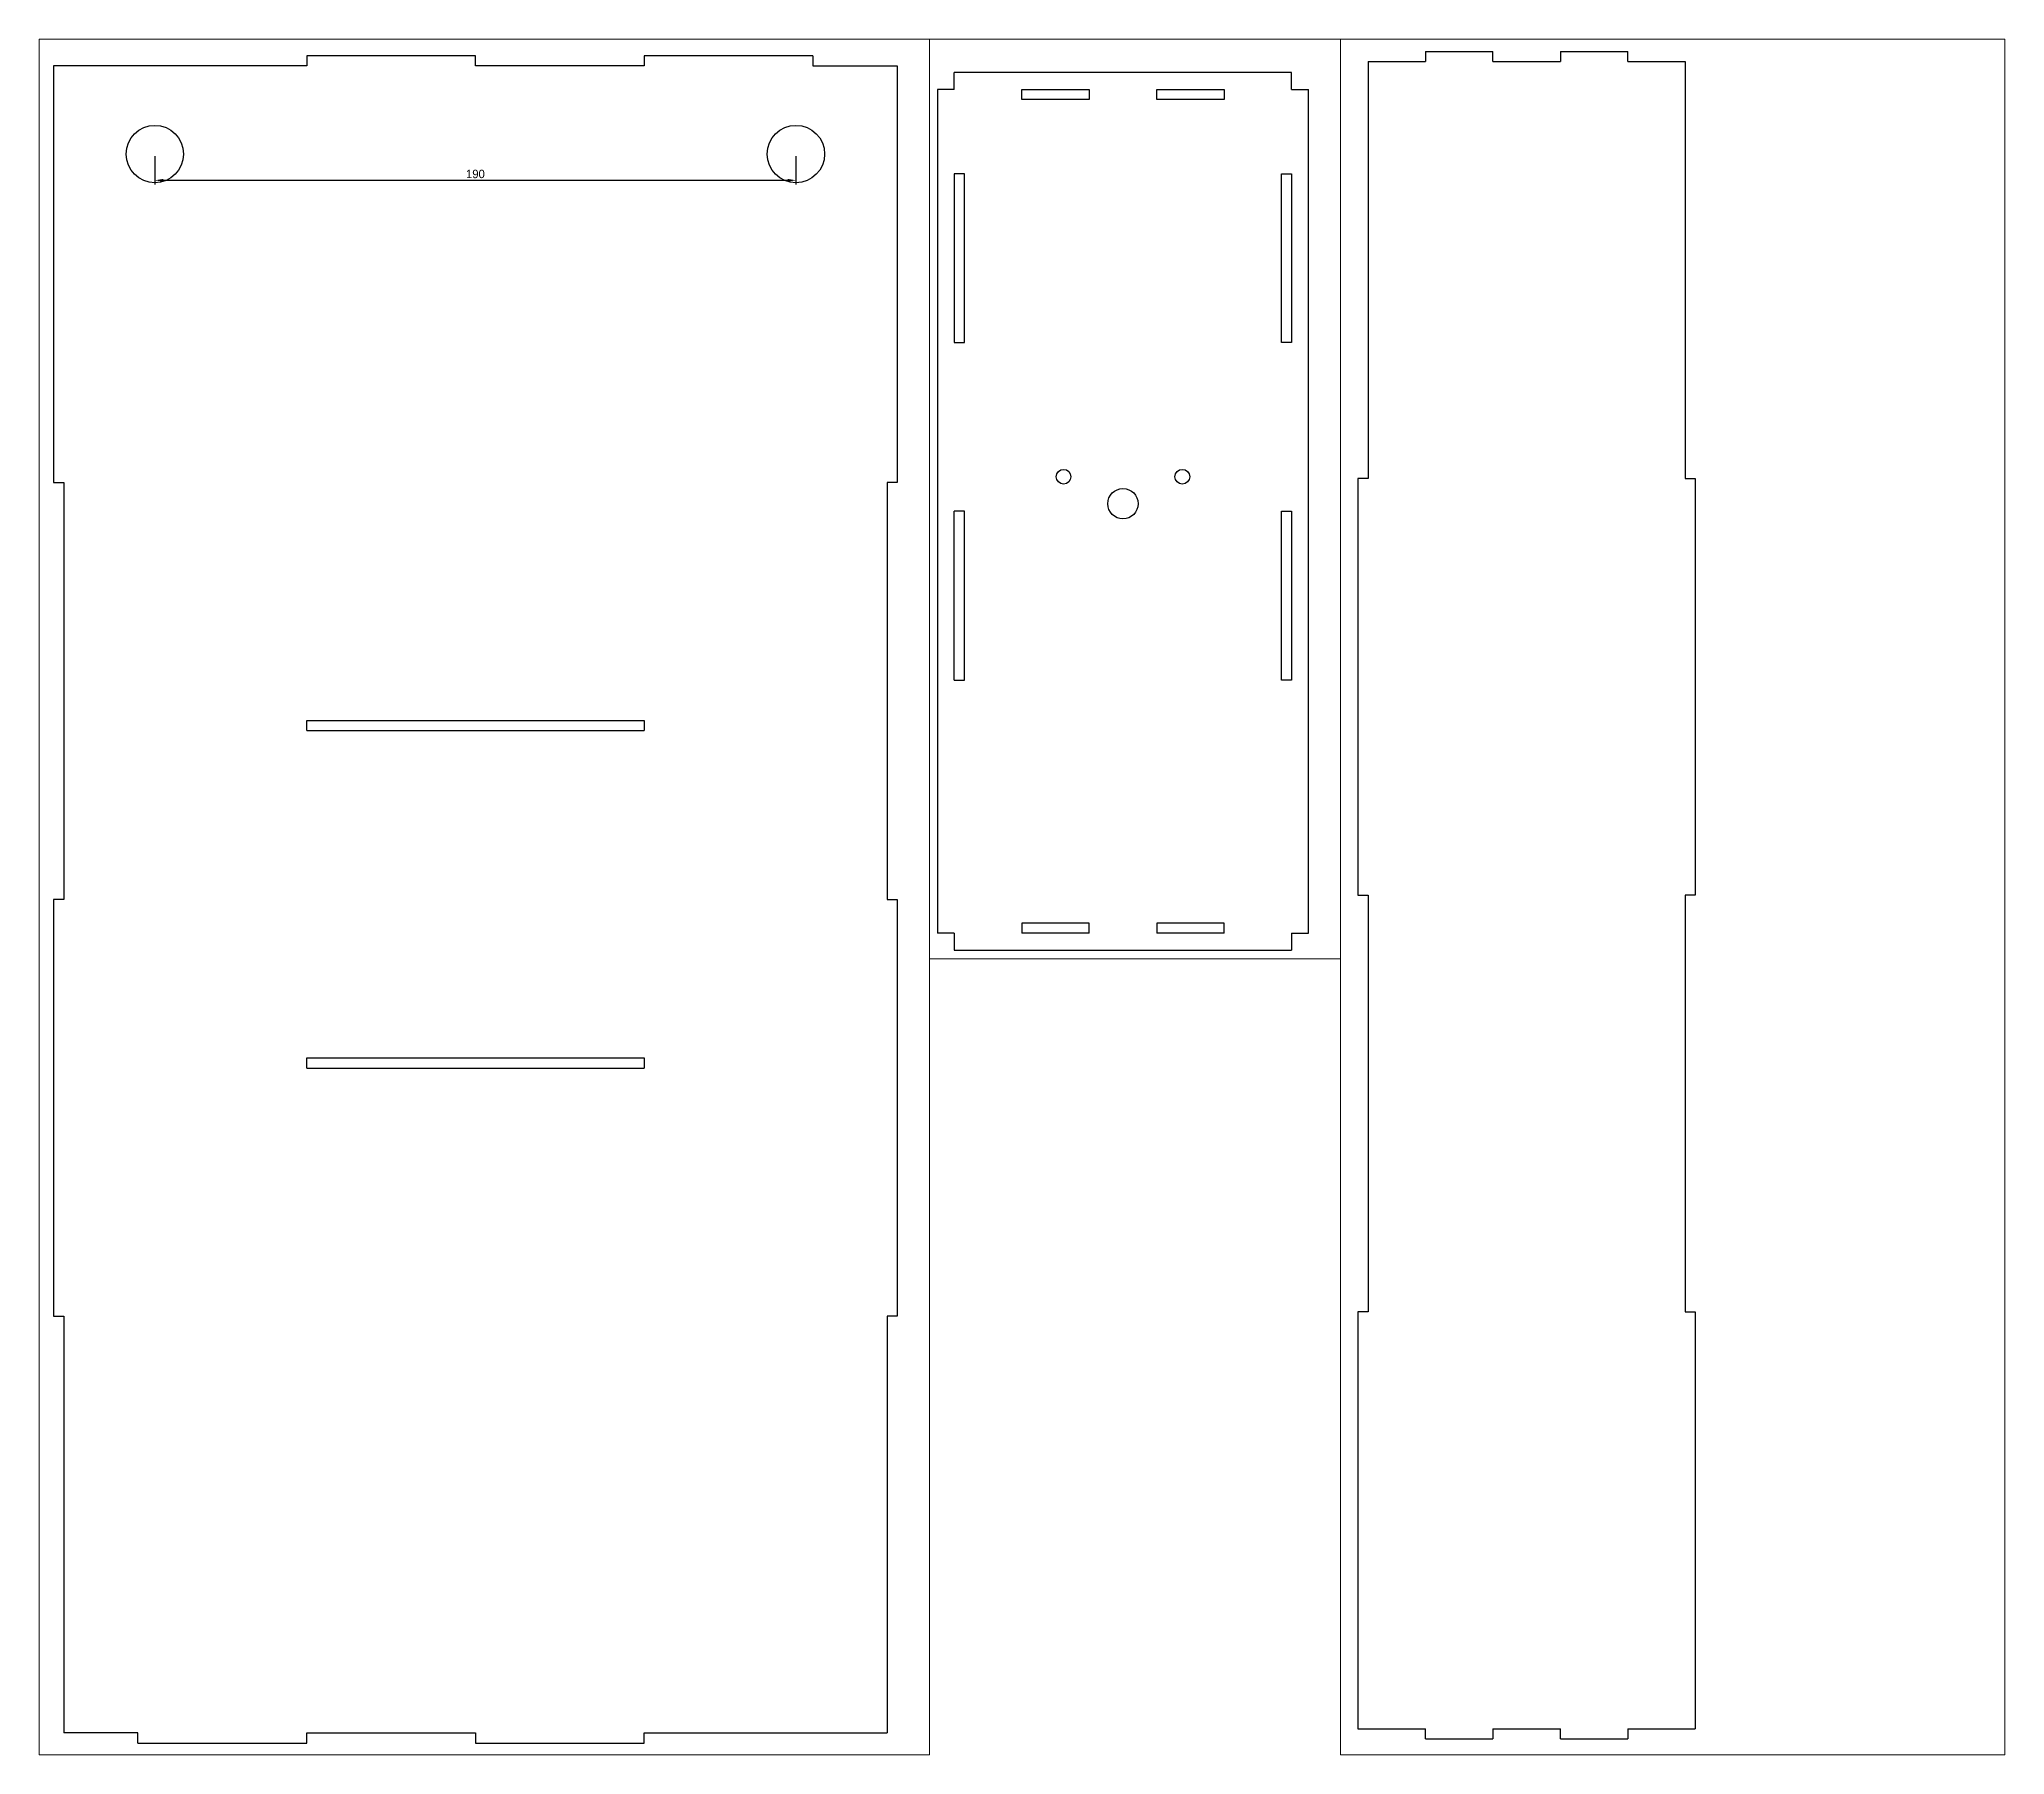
# Paper-space layout 'Layout1' of a CAD drawing. Header units: millimetres. Extents: x 2 to 584, y 7 to 515.
# The model-space entities are those that its viewports show. They can reach past a viewport. Long polylines and large blocks are cut down to what shows.
import ezdxf

# ---------------------------------------------------------------- set-up
doc = ezdxf.new("R2010")
doc.units = ezdxf.units.MM
doc.layers.add('Capa1', color=3, linetype='Continuous')
doc.layers.add('Capa2', color=1, linetype='Continuous')
doc.dimstyles.new('ISO-25', dxfattribs={"dimtxt": 2.5, "dimasz": 2.5, "dimexe": 1.25, "dimexo": 0.625, "dimtad": 1, "dimtxsty": 'Standard', "dimcen": 2.5, "dimadec": 0, "dimazin": 0, "dimtfac": 1, "dimtmove": 0, "dimatfit": 3, "dimfxl": 1, "dimarcsym": 0})

# ---------------------------------------------------------------- blocks, each defined once
blk = doc.blocks.new('*D7')
at = {"layer": 'Capa1', "color": 0, "lineweight": -2, "transparency": 16777216}
for p, q in [((2440.11, 505.36), (2440.11, 496.95)), ((2630.11, 505.36), (2630.11, 496.95)), ((2442.61, 498.2), (2627.61, 498.2))]:
    blk.add_line(p, q, dxfattribs=at)
at = {"layer": 'Capa1', "color": 0, "transparency": 16777216}
for points in [[(2442.61, 498.62), (2442.61, 497.78), (2440.11, 498.2)], [(2627.61, 498.62), (2627.61, 497.78), (2630.11, 498.2)]]:
    blk.add_solid(points, dxfattribs=at)
at = {"layer": 'Defpoints', "color": 0, "transparency": 16777216}
for p in [(2440.11, 505.99), (2630.11, 505.99), (2630.11, 498.2)]:
    blk.add_point(p, dxfattribs=at)
at = {"layer": 'Capa1', "color": 0, "transparency": 16777216, "insert": (2535.11, 500.07), "char_height": 2.5, "attachment_point": 5}
blk.add_mtext('190', dxfattribs=at)

msp = doc.modelspace()

# ---------------------------------------------------------------- linework, layer by layer
at = {"layer": 'Capa2'}
for p, q in [((3192.656, 1654.318), (3092.656, 1654.318)), ((3092.656, 1649.318), (3092.656, 1654.318)), ((3192.656, 1649.318), (3192.656, 1654.318)), ((3087.656, 1649.318), (3087.656, 1399.318)), ((3092.656, 1649.318), (3087.656, 1649.318)), ((3112.656, 1649.318), (3112.656, 1646.318)), ((3112.656, 1649.318), (3132.656, 1649.318)), ((3132.656, 1646.318), (3132.656, 1649.318)), ((3152.656, 1649.318), (3152.656, 1646.318)), ((3152.656, 1649.318), (3172.656, 1649.318)), ((3172.656, 1646.318), (3172.656, 1649.318)), ((3192.656, 1649.318), (3197.656, 1649.318)), ((3197.656, 1399.318), (3197.656, 1649.318)), ((3112.656, 1646.318), (3132.656, 1646.318)), ((3152.656, 1646.318), (3172.656, 1646.318)), ((3092.656, 1574.318), (3095.656, 1574.318)), ((3092.656, 1524.318), (3092.656, 1574.318)), ((3095.656, 1574.318), (3095.656, 1524.318)), ((3192.656, 1574.318), (3189.656, 1574.318)), ((3189.656, 1574.318), (3189.656, 1524.318)), ((3192.656, 1574.318), (3192.656, 1524.318)), ((3095.656, 1524.318), (3092.656, 1524.318)), ((3189.656, 1524.318), (3192.656, 1524.318)), ((3092.656, 1474.318), (3095.656, 1474.318)), ((3092.656, 1424.318), (3092.656, 1474.318)), ((3095.656, 1474.318), (3095.656, 1424.318)), ((3192.656, 1474.318), (3189.656, 1474.318)), ((3189.656, 1474.318), (3189.656, 1424.318)), ((3192.656, 1424.318), (3192.656, 1474.318)), ((3095.656, 1424.318), (3092.656, 1424.318)), ((3189.656, 1424.318), (3192.656, 1424.318)), ((3092.656, 1399.318), (3087.656, 1399.318)), ((3092.656, 1399.318), (3092.656, 1394.318)), ((3112.656, 1399.318), (3112.656, 1402.318)), ((3112.656, 1402.318), (3132.656, 1402.318)), ((3132.656, 1399.318), (3112.656, 1399.318)), ((3132.656, 1402.318), (3132.656, 1399.318)), ((3152.656, 1399.318), (3152.656, 1402.318)), ((3152.656, 1402.318), (3172.656, 1402.318)), ((3172.656, 1399.318), (3152.656, 1399.318)), ((3172.656, 1402.318), (3172.656, 1399.318)), ((3192.656, 1399.318), (3192.656, 1394.318)), ((3192.656, 1399.318), (3197.656, 1399.318)), ((3092.656, 1394.318), (3192.656, 1394.318)), ((2435.109, 532.129), (2410.109, 532.129)), ((2410.109, 532.129), (2410.109, 408.629)), ((2485.109, 532.129), (2435.109, 532.129)), ((2535.109, 535.129), (2485.109, 535.129)), ((2485.109, 535.129), (2485.109, 532.129)), ((2535.109, 532.129), (2535.109, 535.129)), ((2585.109, 532.129), (2535.109, 532.129)), ((2635.109, 535.129), (2585.109, 535.129)), ((2585.109, 535.129), (2585.109, 532.129)), ((2635.109, 535.129), (2635.109, 532.129)), ((2635.109, 532.129), (2660.109, 532.129)), ((2660.109, 532.129), (2660.109, 408.629)), ((2961.562, 532.129), (2961.562, 408.629)), ((2961.562, 532.129), (2978.562, 532.129)), ((2978.562, 535.129), (2978.562, 532.129)), ((2978.562, 535.129), (2998.562, 535.129)), ((2998.562, 532.129), (2998.562, 535.129)), ((2998.562, 532.129), (3018.562, 532.129)), ((3018.562, 535.129), (3018.562, 532.129)), ((3018.562, 535.129), (3038.562, 535.129)), ((3038.562, 532.129), (3038.562, 535.129)), ((3038.562, 532.129), (3055.562, 532.129)), ((3055.562, 532.129), (3055.562, 408.629)), ((2410.109, 408.629), (2413.109, 408.629)), ((2413.109, 408.629), (2413.109, 285.129)), ((2660.109, 408.629), (2657.109, 408.629)), ((2657.109, 408.629), (2657.109, 285.129)), ((2961.562, 408.629), (2958.562, 408.629)), ((2958.562, 408.629), (2958.562, 285.129)), ((3055.562, 408.629), (3058.562, 408.629)), ((3058.562, 408.629), (3058.562, 285.129)), ((2485.109, 335.129), (2485.109, 338.129)), ((2485.109, 338.129), (2585.109, 338.129)), ((2585.109, 338.129), (2585.109, 335.129)), ((2485.109, 335.129), (2585.109, 335.129)), ((2413.109, 285.129), (2410.109, 285.129)), ((2410.109, 285.129), (2410.109, 161.629)), ((2657.109, 285.129), (2660.109, 285.129)), ((2660.109, 285.129), (2660.109, 161.629)), ((2958.562, 285.129), (2961.562, 285.129)), ((2961.562, 285.129), (2961.562, 161.629)), ((3058.562, 285.129), (3055.562, 285.129)), ((3055.562, 285.129), (3055.562, 161.629)), ((2485.109, 235.129), (2485.109, 238.129)), ((2485.109, 238.129), (2585.109, 238.129)), ((2485.109, 235.129), (2585.109, 235.129)), ((2585.109, 238.129), (2585.109, 235.129)), ((2410.109, 161.629), (2413.109, 161.629)), ((2413.109, 161.629), (2413.109, 38.129)), ((2660.109, 161.629), (2657.109, 161.629)), ((2657.109, 161.629), (2657.109, 38.129)), ((2961.562, 161.629), (2958.562, 161.629)), ((2958.562, 161.629), (2958.562, 38.129)), ((3055.562, 161.629), (3058.562, 161.629)), ((3058.562, 161.629), (3058.562, 38.129)), ((2435.109, 38.129), (2413.109, 38.129)), ((2435.109, 35.129), (2435.109, 38.129)), ((2435.109, 35.129), (2485.109, 35.129)), ((2485.109, 35.129), (2485.109, 38.129)), ((2485.109, 38.129), (2535.109, 38.129)), ((2535.109, 38.129), (2535.109, 35.129)), ((2535.109, 35.129), (2585.109, 35.129)), ((2585.109, 35.129), (2585.109, 38.129)), ((2585.109, 38.129), (2635.109, 38.129)), ((2635.109, 38.129), (2657.109, 38.129)), ((2958.562, 38.129), (2978.562, 38.129)), ((2978.562, 35.129), (2978.562, 38.129)), ((2978.562, 35.129), (2998.562, 35.129)), ((2998.562, 38.129), (2998.562, 35.129)), ((2998.562, 38.129), (3018.562, 38.129)), ((3018.562, 35.129), (3018.562, 38.129)), ((3018.562, 35.129), (3038.562, 35.129)), ((3038.562, 38.129), (3038.562, 35.129)), ((3038.562, 38.129), (3058.562, 38.129))]:
    msp.add_line(p, q, dxfattribs=at)
for centre, radius in [((3142.656, 1522.068), 4.5), ((3125.056, 1514.068), 2.175), ((3160.256, 1514.068), 2.175), ((2440.109, 505.986), 8.5), ((2630.109, 505.986), 8.5)]:
    msp.add_circle(centre, radius, dxfattribs=at)

# ---------------------------------------------------------------- dimensions: what is measured, and where the dimension line sits
at = {"layer": 'Capa1'}
dim = msp.add_linear_dim(base=(2630.109, 498.199), p1=(2440.109, 505.986), p2=(2630.109, 505.986), dimstyle='ISO-25', dxfattribs=at)
dim.commit()
dim.dimension.update_dxf_attribs({"geometry": '*D7', "text_midpoint": (2535.109, 500.074)})

psp = doc.layouts.get("Layout1")

# ---------------------------------------------------------------- viewports
at = {"layer": '0', "view_twist_angle": 360}
psp.add_viewport(center=(133.85, 261.16), size=(263.82, 508.301), view_center_point=(2537.772, 285.821), view_height=508.3006, dxfattribs=at)
at = {"layer": '0', "view_twist_angle": 180}
psp.add_viewport(center=(326.68, 379.07), size=(121.83, 272.489), view_center_point=(-3139.078, -1520.705), view_height=272.489, status=3, dxfattribs=at)
at = {"layer": '0'}
psp.add_viewport(center=(486.01, 261.16), size=(196.84, 508.301), view_center_point=(3051.831, 284.595), view_height=508.3006, status=4, dxfattribs=at)

doc.saveas('drawing.dxf')
